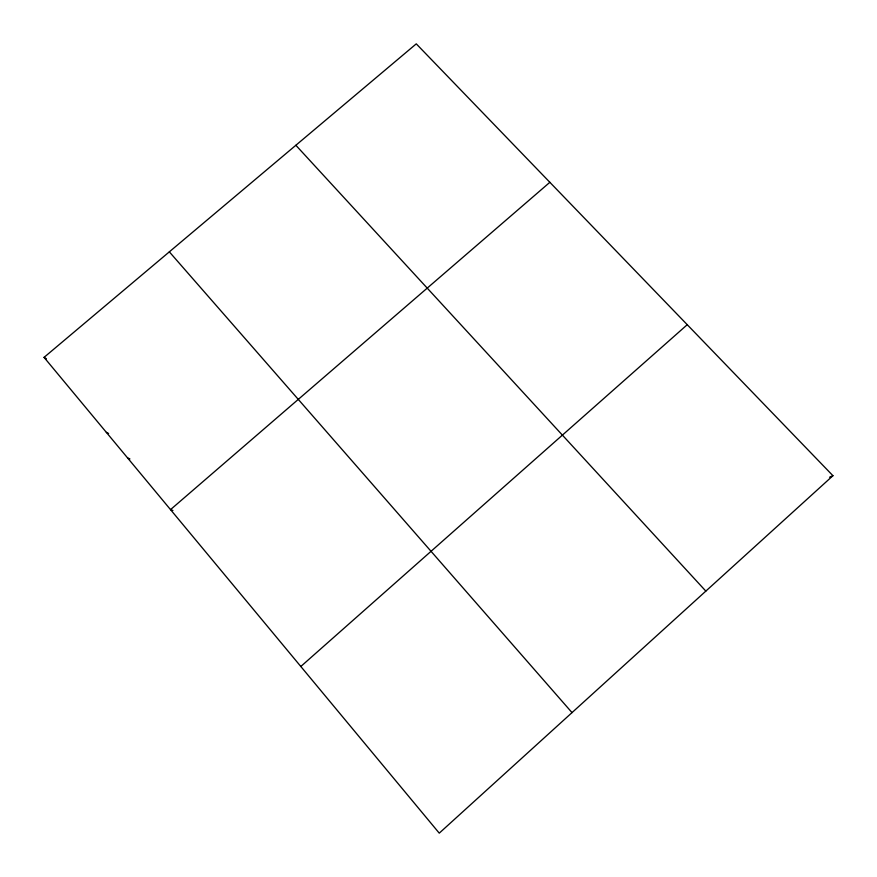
<?xml version="1.0" encoding="UTF-8"?>
<svg xmlns="http://www.w3.org/2000/svg" width="877" height="877" viewBox="0 0 877 877"><rect width="100%" height="100%" fill="white"/><g stroke="black" fill="none" stroke-linecap="round" stroke-linejoin="round"><path stroke-width="1.32" d="M832.942 475.707L439.256 833.15L44.058 357.367L416.268 43.85L832.942 475.707L829.587 477.209M300.822 666.487L687.25 324.698M549.857 182.306L170.522 509.625L172.922 510.48M127.527 457.86L129.917 458.945M106.347 432.361L108.605 433.479M44.058 357.367L46.404 358.759M295.867 145.264L705.842 591.109M169.338 251.842L572.023 712.617"/></g></svg>
